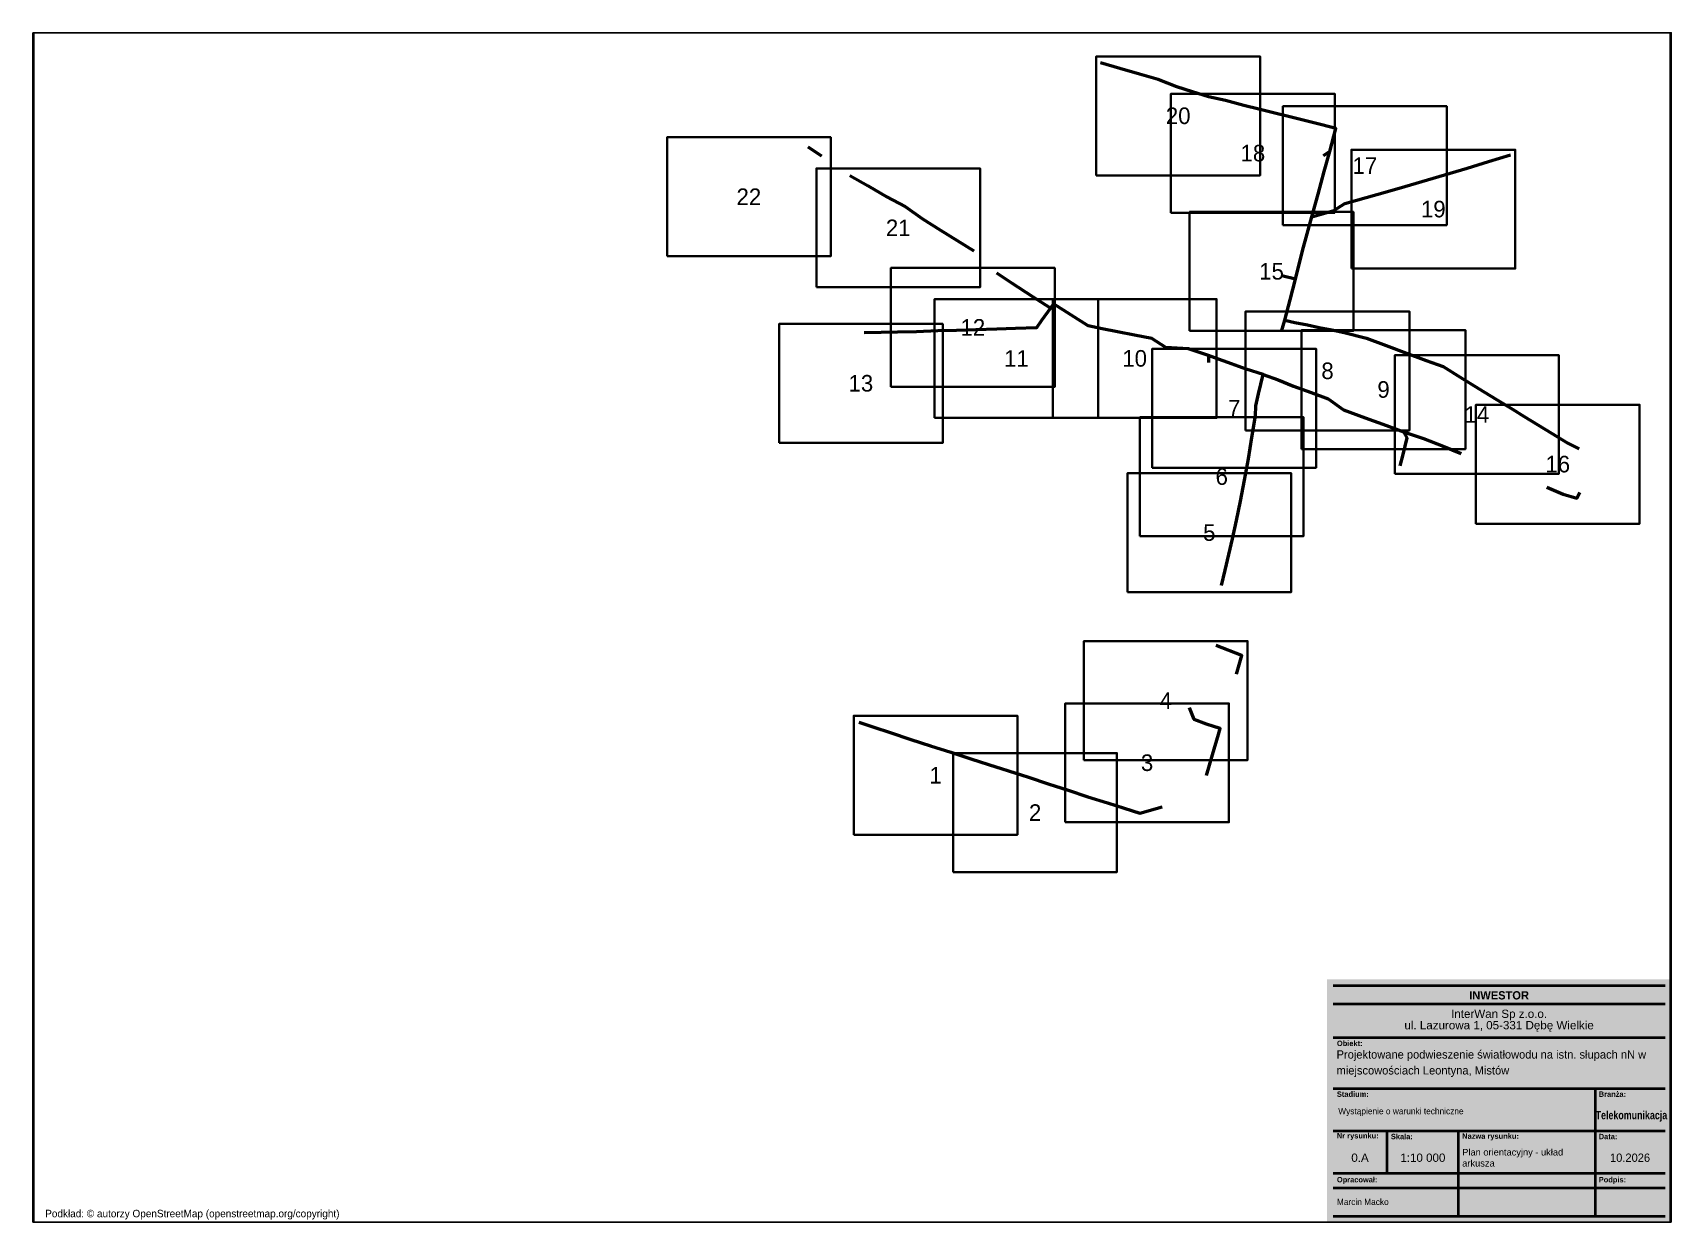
# Paper-space layout '0.A' of a CAD drawing. Header units: metres, sheet in millimetres. Extents: x 0 to 395, y 0 to 287.
# The model-space entities are those that its viewports show. They can reach past a viewport. Long polylines and large blocks are cut down to what shows.
import ezdxf

# ---------------------------------------------------------------- set-up
doc = ezdxf.new("R2010")
doc.units = ezdxf.units.M
doc.linetypes.add('DGN Style 2', pattern=[0.005224, 0.003135, -0.00209])
doc.layers.add('@KonstrTabelki', color=253, linetype='DGN Style 2', lineweight=0, plot=False)
doc.layers.add('@Tabelka', color=7, linetype='Continuous', lineweight=13)
for name, color, linetype in [('WT_arkusze', 5, 'Continuous'), ('WT_podklad', 7, 'Continuous'), ('WT_trasa', 1, 'Continuous')]:
    doc.layers.add(name, color=color, linetype=linetype)
doc.styles.add('LEGENDA', font='arial.ttf')
picture_1 = doc.add_image_def('image1.jpg', size_in_pixel=(2698, 1961))

# ---------------------------------------------------------------- blocks, each defined once
blk = doc.blocks.new('tabelka')
at = {"true_color": 0xffffff, "transparency": 33554687}
h = blk.add_hatch(color=7, dxfattribs=at)
h.dxf.hatch_style = 1
h.paths.add_polyline_path([(-83, 58.61), (0, 58.61), (0, 0), (-83, 0)])
at = {"layer": '@KonstrTabelki'}
blk.add_lwpolyline([(-51.29, 11.83), (-51.29, 22.05)], dxfattribs=at)
at = {"layer": '@Tabelka', "lineweight": 40}
for p, q in [((-81.5, 57.11), (-1.5, 57.11)), ((-81.5, 52.66), (-1.5, 52.66)), ((-81.5, 44.52), (-1.5, 44.52)), ((-81.5, 32.27), (-1.5, 32.27)), ((-81.5, 32.27), (-18.36, 32.27)), ((-18.36, 32.27), (-18.36, 22.05)), ((-81.5, 22.05), (-18.36, 22.05)), ((-68.48, 11.83), (-68.48, 22.05)), ((-51.29, 11.83), (-51.29, 22.05)), ((-18.36, 22.05), (-1.5, 22.05)), ((-18.36, 22.05), (-18.36, 11.83)), ((-51.29, 11.83), (-51.29, 18.64)), ((-18.36, 18.64), (-18.36, 11.83)), ((-51.29, 1.5), (-51.29, 15.11)), ((-18.36, 15.11), (-18.36, 1.5)), ((-81.5, 11.83), (-1.5, 11.83)), ((-81.5, 11.83), (-1.5, 11.83)), ((-81.5, 8.31), (-1.5, 8.31)), ((-81.5, 1.5), (-1.5, 1.5)), ((-81.5, 1.5), (-1.5, 1.5))]:
    blk.add_line(p, q, dxfattribs=at)
at = {"layer": '@Tabelka'}
for s, insert, char_height, attachment_point, line_spacing_factor in [('{\\fLato Light|b1|i0|c238|p34;INWESTOR}', (-41.5, 55.72), 2, 2, 0.825), ('{\\fLato Light|b1|i0|c238|p34;Obiekt:}', (-80.6, 43.13), 1.3, 4, 0.946154), ('{\\fLato Light|b1|i0|c238|p34;Branża:}', (-17.47, 30.88), 1.3, 4, 0.946154), ('Wystąpienie o warunki techniczne', (-80.27, 26.56), 1.5, 4, 0.825), ('{\\fLato Light|b1|i0|c238|p34;\\W0.8;Telekomunikacja}', (-9.6, 25.53), 2, 5, 0.76875), ('{\\fLato Light|b1|i0|c238|p34;Nr rysunku:}', (-80.6, 20.66), 1.3, 4, 0.946154), ('{\\fLato Light|b1|i0|c238|p34;Skala:}', (-67.58, 20.66), 1.3, 4, 0.946154), ('{\\fLato Light|b1|i0|c238|p34;Nazwa rysunku:}', (-50.39, 20.57), 1.3, 4, 0.946154), ('{\\fLato Light|b1|i0|c238|p34;Data:}', (-17.47, 20.66), 1.3, 4, 0.946154), ('10.2026', (-9.93, 15.55), 2, 5, 0.825), ('{\\fLato Light|b1|i0|c238|p34;Opracował:}', (-80.6, 10.07), 1.3, 4, 0.946154), ('{\\fLato Light|b1|i0|c238|p34;Podpis:}', (-17.47, 10.07), 1.3, 4, 0.946154)]:
    blk.add_mtext(s, dxfattribs=dict(at, insert=insert, char_height=char_height, attachment_point=attachment_point, line_spacing_factor=line_spacing_factor))
at = {"layer": '@Tabelka', "insert": (-41.5, 51.27), "char_height": 2, "attachment_point": 2, "line_spacing_factor": 0.825, "style": 'LEGENDA'}
blk.add_mtext('InterWan Sp z.o.o.\\Pul. Lazurowa 1, 05-331 Dębę Wielkie', dxfattribs=at)
at = {"layer": '@Tabelka', "attachment_point": 4}
for s, insert, char_height, width, line_spacing_factor in [('{\\fLato Light|b1|i0|c238|p34;Stadium:}', (-80.6, 30.88), 1.3, 8.6456, 0.946154), ('Marcin Macko', (-80.6, 4.9), 1.5, 27.9275, 0.825)]:
    blk.add_mtext(s, dxfattribs=dict(at, insert=insert, char_height=char_height, width=width, line_spacing_factor=line_spacing_factor))

msp = doc.modelspace()

# ---------------------------------------------------------------- linework, layer by layer
at = {"layer": 'WT_arkusze', "lineweight": 35}
for points in [[(7541661.8, 5788953.3), (7542056.6, 5788953.3), (7542056.6, 5789240.1), (7541661.8, 5789240.1)], [(7541841.8, 5788863.3), (7542236.6, 5788863.3), (7542236.6, 5789150.1), (7541841.8, 5789150.1)], [(7542111.8, 5788833.3), (7542506.6, 5788833.3), (7542506.6, 5789120.1), (7542111.8, 5789120.1)], [(7540626.8, 5788758.3), (7541021.6, 5788758.3), (7541021.6, 5789045.1), (7540626.8, 5789045.1)], [(7542276.8, 5788728.3), (7542671.6, 5788728.3), (7542671.6, 5789015.1), (7542276.8, 5789015.1)], [(7540986.8, 5788683.3), (7541381.6, 5788683.3), (7541381.6, 5788970.1), (7540986.8, 5788970.1)], [(7541886.8, 5788578.3), (7542281.6, 5788578.3), (7542281.6, 5788865.1), (7541886.8, 5788865.1)], [(7541166.8, 5788443.3), (7541561.6, 5788443.3), (7541561.6, 5788730.1), (7541166.8, 5788730.1)], [(7541271.8, 5788368.3), (7541666.6, 5788368.3), (7541666.6, 5788655.1), (7541271.8, 5788655.1)], [(7541556.8, 5788368.3), (7541951.6, 5788368.3), (7541951.6, 5788655.1), (7541556.8, 5788655.1)], [(7542021.8, 5788338.3), (7542416.6, 5788338.3), (7542416.6, 5788625.1), (7542021.8, 5788625.1)], [(7540896.8, 5788308.3), (7541291.6, 5788308.3), (7541291.6, 5788595.1), (7540896.8, 5788595.1)], [(7542156.8, 5788293.3), (7542551.6, 5788293.3), (7542551.6, 5788580.1), (7542156.8, 5788580.1)], [(7541796.8, 5788248.3), (7542191.6, 5788248.3), (7542191.6, 5788535.1), (7541796.8, 5788535.1)], [(7542381.8, 5788233.3), (7542776.6, 5788233.3), (7542776.6, 5788520.1), (7542381.8, 5788520.1)], [(7541766.8, 5788083.3), (7542161.6, 5788083.3), (7542161.6, 5788370.1), (7541766.8, 5788370.1)], [(7542576.8, 5788113.3), (7542971.6, 5788113.3), (7542971.6, 5788400.1), (7542576.8, 5788400.1)], [(7541736.8, 5787948.3), (7542131.6, 5787948.3), (7542131.6, 5788235.1), (7541736.8, 5788235.1)], [(7541631.8, 5787543.3), (7542026.6, 5787543.3), (7542026.6, 5787830.1), (7541631.8, 5787830.1)], [(7541586.8, 5787393.3), (7541981.6, 5787393.3), (7541981.6, 5787680.1), (7541586.8, 5787680.1)], [(7541076.8, 5787363.3), (7541471.6, 5787363.3), (7541471.6, 5787650.1), (7541076.8, 5787650.1)], [(7541316.8, 5787273.3), (7541711.6, 5787273.3), (7541711.6, 5787560.1), (7541316.8, 5787560.1)]]:
    msp.add_lwpolyline(points, close=True, dxfattribs=at)
at = {"layer": 'WT_trasa', "lineweight": 50}
for points in [[(7542224.4, 5789010.9), (7542238.9, 5789066.3), (7542205.3, 5789074.8), (7542179.5, 5789081.4), (7542131.4, 5789093.4), (7542082.9, 5789105.4), (7542053.2, 5789113), (7542017.6, 5789122), (7541972.9, 5789133.9), (7541932.6, 5789143), (7541893.9, 5789155.1), (7541856.2, 5789166.6), (7541810.5, 5789184.5), (7541765.9, 5789197.1), (7541718.2, 5789211.1), (7541672, 5789224.8)], [(7540966.6, 5789021.8), (7540999.3, 5789000.2)], [(7542181.5, 5788853.3), (7542196.6, 5788908.3), (7542211.4, 5788962.7), (7542224.4, 5789010.9)], [(7542181.5, 5788853.3), (7542234.1, 5788868.8), (7542260.8, 5788885.4), (7542338.1, 5788906.9), (7542392, 5788922.4), (7542446.5, 5788938.5), (7542500.8, 5788954.5), (7542555.9, 5788970.8), (7542607.2, 5788986.8), (7542660.5, 5789002.9)], [(7542224.4, 5789010.9), (7542208.8, 5789000)], [(7541067.5, 5788953), (7541111.9, 5788927.8), (7541157.1, 5788901.3), (7541200.8, 5788878), (7541242.4, 5788848.7), (7541286.3, 5788820.8), (7541326, 5788796.5), (7541366.4, 5788771.4)], [(7542142.3, 5788703.1), (7542158.5, 5788771.4), (7542181.5, 5788853.3)], [(7541551.3, 5788632.7), (7541508.4, 5788660.7), (7541457.8, 5788693.3), (7541421.9, 5788717.1)], [(7542142.3, 5788703.1), (7542109.1, 5788711.4)], [(7542116.1, 5788604), (7542129, 5788653.4), (7542142.3, 5788703.1)], [(7541551.3, 5788632.7), (7541530, 5788603.4), (7541517.3, 5788586), (7541467.2, 5788584.1), (7541422.3, 5788582), (7541371.1, 5788580.9), (7541324.5, 5788579.5), (7541279.6, 5788578), (7541228.2, 5788576.3), (7541182.5, 5788575.1), (7541143.2, 5788574.5), (7541102.5, 5788573.5)], [(7541931.9, 5788518.5), (7541883.9, 5788535.3), (7541829.4, 5788538.3), (7541795.4, 5788559.6), (7541753.7, 5788567.8), (7541713.1, 5788575.6), (7541675.5, 5788583.5), (7541642.3, 5788590.7), (7541600.3, 5788617.1), (7541558.7, 5788643.2), (7541551.3, 5788632.7)], [(7542108.5, 5788576.5), (7542116.1, 5788604)], [(7542116.1, 5788604), (7542140.7, 5788598.8), (7542170.6, 5788592.6), (7542199.4, 5788586.7), (7542229.3, 5788580.5), (7542259.1, 5788574.4), (7542313.1, 5788560.7), (7542360.5, 5788543.1), (7542409.9, 5788524.9), (7542456.6, 5788507), (7542498.1, 5788492.3), (7542538.9, 5788466.7), (7542582.8, 5788439.7), (7542626.4, 5788413.1), (7542665, 5788389.5), (7542693.3, 5788372.2), (7542726.2, 5788352), (7542759.2, 5788331.7), (7542798.6, 5788307.8), (7542825.5, 5788294.2)], [(7542064.1, 5788472.7), (7542023.2, 5788486.2), (7541979.2, 5788501.8), (7541956.6, 5788509.8), (7541931.9, 5788518.5)], [(7541931.9, 5788518.5), (7541932.2, 5788502.2)], [(7541963.9, 5787964.6), (7541972.4, 5788001.2), (7541981.2, 5788039.4), (7541989.9, 5788077.2), (7541999.7, 5788121.3), (7542009.6, 5788167.5), (7542019.1, 5788218.2), (7542028.4, 5788270), (7542036.8, 5788321.3), (7542045.7, 5788373.4), (7542046, 5788397.5), (7542053.1, 5788426.2), (7542064.1, 5788472.7)], [(7542064.1, 5788472.7), (7542099.8, 5788459.9), (7542137.3, 5788444.9), (7542179.5, 5788429.8), (7542221, 5788414.7), (7542258, 5788388), (7542310.1, 5788368.8), (7542361.3, 5788350.3), (7542402.7, 5788335)], [(7542402.7, 5788335), (7542410.6, 5788320), (7542400.6, 5788280.3), (7542393.7, 5788252.5)], [(7542402.7, 5788335), (7542450.2, 5788318.5), (7542498.1, 5788300.5), (7542541.6, 5788282.3)], [(7542747.6, 5788201.5), (7542787.2, 5788184.8), (7542819.9, 5788174.6), (7542827.6, 5788188.8)], [(7542000, 5787750.7), (7542012.7, 5787795.6), (7541950.5, 5787819.9)], [(7541927.3, 5787506.5), (7541942, 5787555.7), (7541956.5, 5787604.8), (7541960.7, 5787619.7), (7541927.8, 5787629.9), (7541897.3, 5787641), (7541886.5, 5787669)], [(7541088.9, 5787634.4), (7541125.6, 5787622.4), (7541164.6, 5787609.8), (7541214.6, 5787593.1), (7541262, 5787577.9), (7541310.7, 5787562.2), (7541358.9, 5787546.7), (7541401.7, 5787532.9), (7541449.7, 5787517.3), (7541498.1, 5787501.7), (7541546.1, 5787486.2), (7541593.8, 5787470.6), (7541641.5, 5787455), (7541688.9, 5787439.9), (7541729.2, 5787427.1), (7541766.8, 5787415.1), (7541820.2, 5787430.7)]]:
    msp.add_lwpolyline(points, dxfattribs=at)

# ---------------------------------------------------------------- texts
at = {"layer": 'WT_arkusze', "char_height": 40, "attachment_point": 5}
for s, insert in [('20', (7541859.2, 5789096.7)), ('18', (7542039.2, 5789006.7)), ('17', (7542309.2, 5788976.7)), ('22', (7540824.2, 5788901.7)), ('19', (7542474.2, 5788871.7)), ('21', (7541184.2, 5788826.7)), ('15', (7542084.2, 5788721.7)), ('12', (7541364.2, 5788586.7)), ('11', (7541469.2, 5788511.7)), ('10', (7541754.2, 5788511.7)), ('8', (7542219.2, 5788481.7)), ('13', (7541094.2, 5788451.7)), ('9', (7542354.2, 5788436.7)), ('7', (7541994.2, 5788391.7)), ('14', (7542579.2, 5788376.7)), ('16', (7542774.2, 5788256.7)), ('6', (7541964.2, 5788226.7)), ('5', (7541934.2, 5788091.7)), ('4', (7541829.2, 5787686.7)), ('3', (7541784.2, 5787536.7)), ('1', (7541274.2, 5787506.7)), ('2', (7541514.2, 5787416.7))]:
    msp.add_mtext(s, dxfattribs=dict(at, insert=insert))

# ---------------------------------------------------------------- pictures from other files: only their frames are drawn
at = {"layer": 'WT_podklad'}
image = msp.add_image(picture_1, insert=(7539097.8, 5786427.6), size_in_units=(3947.9, 2869.5), dxfattribs=at)

psp = doc.layouts.new('0.A')

# ---------------------------------------------------------------- linework, layer by layer
psp.add_lwpolyline([(395, 0), (0.24, 0), (0.24, 286.83), (395, 286.83)], close=True)

# ---------------------------------------------------------------- block references
psp.add_blockref('tabelka', (395, 0))

# ---------------------------------------------------------------- texts
at = {"color": 18, "true_color": 0x000000, "insert": (314.32, 41.46), "char_height": 2, "width": 76.9558, "attachment_point": 1, "line_spacing_factor": 0.825, "style": 'LEGENDA'}
psp.add_mtext('\\pxsm1.15,ql;{\\fLato Light|b0|i0|c238|p34;\\C256;Projektowane podwieszenie światłowodu na istn. słupach nN w miejscowościach Leontyna, Mistów}', dxfattribs=at)
at = {"char_height": 2, "attachment_point": 5, "line_spacing_factor": 0.825, "style": 'LEGENDA'}
for s, insert in [('0.A', (319.97, 15.55)), ('1:10 000', (335.12, 15.55))]:
    psp.add_mtext(s, dxfattribs=dict(at, insert=insert))
at = {"color": 1, "insert": (344.61, 15.55, 1), "char_height": 1.6, "width": 26.3577, "attachment_point": 4, "style": 'LEGENDA'}
psp.add_mtext('{\\C18;\\c0;Plan orientacyjny - układ arkusza}', dxfattribs=at)
at = {"insert": (3, 3), "char_height": 1.8, "attachment_point": 1}
psp.add_mtext('Podkład: © autorzy OpenStreetMap (openstreetmap.org/copyright)', dxfattribs=at)

# ---------------------------------------------------------------- viewports
at = {"layer": 'VIEWPORTS'}
psp.add_viewport(center=(197.38, 143.41), size=(394.76, 286.8295), view_center_point=(7541071.58, 5787862.95), view_height=2868.2949, dxfattribs=at)

doc.saveas('drawing.dxf')
